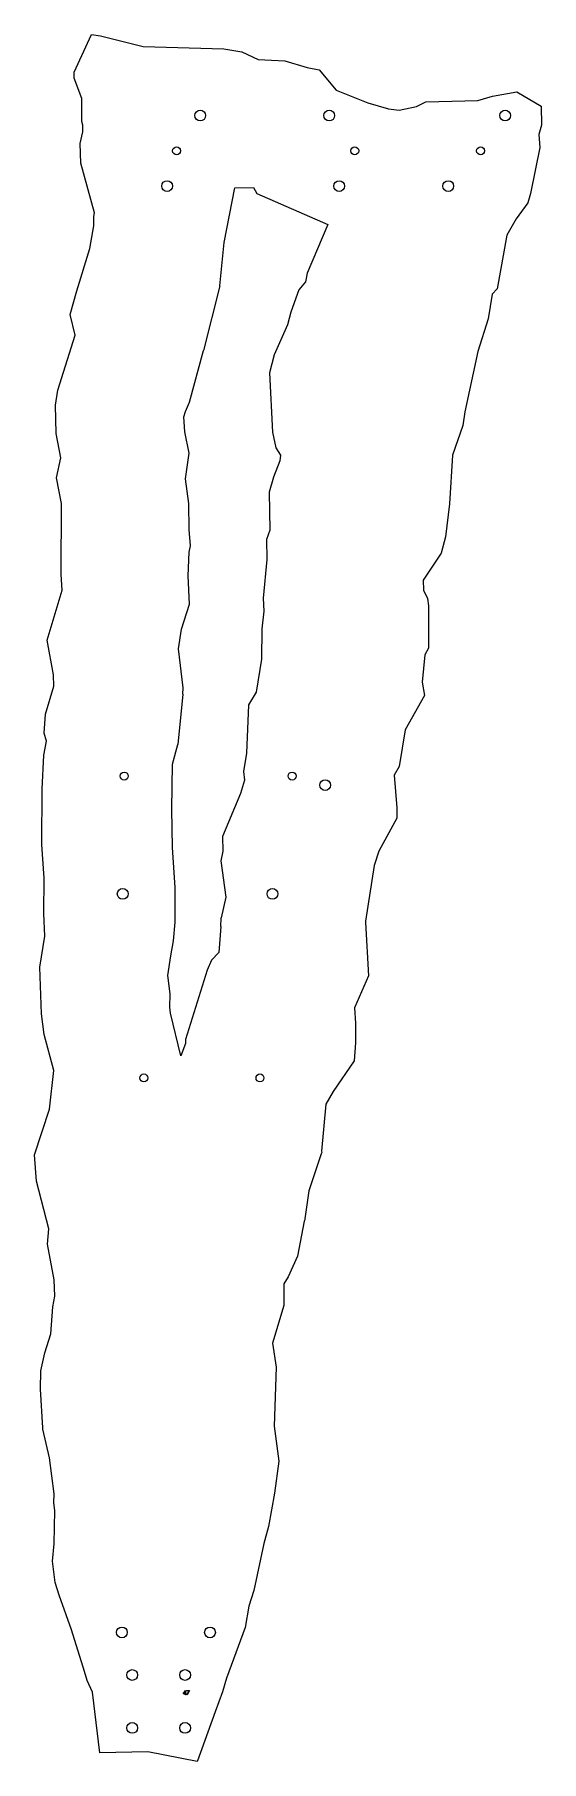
# Model space of a CAD drawing. Header units: millimetres. Extents: x 167 to 743, y 21 to 1979.
import ezdxf

# ---------------------------------------------------------------- set-up
doc = ezdxf.new("R2010")
doc.units = ezdxf.units.MM
doc.linetypes.add('SLD-Durchgehend', pattern=[0])

msp = doc.modelspace()

# ---------------------------------------------------------------- linework, layer by layer
at = {"color": 7, "linetype": 'SLD-Durchgehend', "lineweight": 25}
for p, q in [((212.5, 1936.9), (232.1, 1979.5)), ((232.1, 1979.5), (242.3, 1978)), ((242.3, 1978), (290.9, 1965.8)), ((290.9, 1965.8), (382.3, 1963.3)), ((382.3, 1963.3), (402.9, 1959.9)), ((402.9, 1959.9), (421.4, 1951)), ((421.4, 1951), (451.6, 1949.5)), ((451.6, 1949.5), (477, 1942.2)), ((477, 1942.2), (490.5, 1939.5)), ((490.5, 1939.5), (509.7, 1916.4)), ((212.4, 1930.1), (212.5, 1936.9)), ((221.1, 1906.9), (212.4, 1930.1)), ((221.1, 1880.9), (221.1, 1906.9)), ((509.7, 1916.4), (545.9, 1901.9)), ((545.9, 1901.9), (569.1, 1895.2)), ((601, 1897.9), (611.5, 1903.3)), ((611.5, 1903.3), (670.7, 1904.6)), ((670.7, 1904.6), (687.2, 1909.5)), ((687.2, 1909.5), (714.8, 1914.4)), ((714.8, 1914.4), (742.7, 1898.1)), ((222.5, 1876.7), (221.1, 1880.9)), ((569.1, 1895.2), (581.5, 1893.8)), ((581.5, 1893.8), (601, 1897.9)), ((742.7, 1898.1), (742.9, 1876.8)), ((219.4, 1855.9), (222.2, 1869.3)), ((222.2, 1869.3), (222.5, 1876.7)), ((742.9, 1876.8), (740, 1866.1)), ((740, 1866.1), (741.1, 1851.4)), ((220, 1833.7), (219.4, 1855.9)), ((741.1, 1851.4), (730.6, 1799.2)), ((235.7, 1777.1), (220, 1833.7)), ((382.8, 1743.8), (394.7, 1805.5)), ((394.7, 1805.5), (416.2, 1805.9)), ((416.2, 1805.9), (420, 1799.3)), ((420, 1799.3), (500.4, 1763.9)), ((727.4, 1788.6), (714.2, 1770.3)), ((730.6, 1799.2), (727.4, 1788.6)), ((230.4, 1736.7), (235, 1762.6)), ((234.8, 1773.3), (235.7, 1777.1)), ((235, 1762.6), (234.8, 1773.3)), ((500.4, 1763.9), (477.1, 1709)), ((714.2, 1770.3), (703.5, 1752)), ((377.7, 1694.5), (382.8, 1743.8)), ((703.5, 1752), (692.8, 1691)), ((215.7, 1688.8), (230.4, 1736.7)), ((477.1, 1709), (475.2, 1699.1)), ((207.8, 1662), (215.7, 1688.8)), ((377.7, 1694.5), (359.2, 1621)), ((467.5, 1689.8), (458.5, 1664.6)), ((475.2, 1699.1), (467.5, 1689.8)), ((687, 1685), (682.6, 1656.9)), ((692.8, 1691), (687, 1685)), ((458.5, 1664.6), (454.5, 1650.4)), ((213.5, 1638.6), (207.8, 1662)), ((454.5, 1650.4), (439.7, 1616.3)), ((682.6, 1656.9), (670.7, 1620)), ((194, 1576.1), (213.5, 1638.6)), ((343.6, 1562.6), (359.2, 1621)), ((439.7, 1616.3), (434.3, 1595.9)), ((670.7, 1620), (655.9, 1551.5)), ((434.3, 1595.9), (437.7, 1528.4)), ((191.5, 1559.2), (194, 1576.1)), ((192.2, 1527.2), (191.5, 1559.2)), ((337.1, 1545.8), (338.7, 1551.9)), ((338.7, 1551.9), (343.6, 1562.6)), ((655.9, 1551.5), (653.6, 1536)), ((338.3, 1528.9), (337.1, 1545.8)), ((342.9, 1504.9), (338.3, 1528.9)), ((437.7, 1528.4), (441.5, 1510.9)), ((653.6, 1536), (641.9, 1502.5)), ((197.2, 1499.5), (192.2, 1527.2)), ((441.5, 1510.9), (446.8, 1502.5)), ((192.5, 1476.9), (197.2, 1499.5)), ((338.7, 1475.5), (342.9, 1504.9)), ((445.9, 1496), (438.9, 1477.7)), ((446.8, 1502.5), (445.9, 1496)), ((641.9, 1502.5), (638.6, 1447.4)), ((198, 1447.6), (192.5, 1476.9)), ((342.7, 1447.6), (338.7, 1475.5)), ((438.9, 1477.7), (433.7, 1460.5)), ((433.7, 1460.5), (434.6, 1417.4)), ((197.6, 1367.1), (198, 1447.6)), ((343.2, 1418.2), (342.7, 1447.6)), ((638.6, 1447.4), (634.1, 1409.8)), ((344.5, 1399.5), (343.2, 1418.2)), ((434.6, 1417.4), (430.7, 1406.9)), ((341.8, 1365.8), (343.1, 1392.5)), ((343.1, 1392.5), (344.5, 1399.5)), ((430.7, 1406.9), (431.2, 1384.3)), ((629.2, 1391.4), (608.8, 1360.9)), ((634.1, 1409.8), (629.2, 1391.4)), ((431.2, 1384.3), (426.9, 1340.4)), ((199, 1349.3), (197.6, 1367.1)), ((343.6, 1333.4), (341.8, 1365.8)), ((608.8, 1360.9), (608.9, 1349.5)), ((181.7, 1292.8), (199, 1349.3)), ((334.3, 1305.2), (343.6, 1333.4)), ((426.9, 1340.4), (427.8, 1325.4)), ((608.9, 1349.5), (613.7, 1339.9)), ((613.7, 1339.9), (614.8, 1331.8)), ((614.8, 1331.8), (614.8, 1283.7)), ((427.8, 1325.4), (425.6, 1305.6)), ((189, 1253.4), (181.7, 1292.8)), ((331.1, 1282.7), (334.3, 1305.2)), ((425.6, 1305.6), (425.2, 1271.1)), ((336.2, 1238.7), (331.1, 1282.7)), ((610.5, 1276.2), (607.4, 1245)), ((614.8, 1283.7), (610.5, 1276.2)), ((189.3, 1240.6), (189, 1253.4)), ((425.2, 1271.1), (419.1, 1233.7)), ((179.9, 1208.6), (189.3, 1240.6)), ((335.9, 1231.5), (336.2, 1238.7)), ((607.4, 1245), (610, 1230.1)), ((335.9, 1231.5), (330.2, 1174.4)), ((410.2, 1219.5), (408.2, 1164.7)), ((419.1, 1233.7), (410.2, 1219.5)), ((610, 1230.1), (588.1, 1191.1)), ((178.5, 1187.4), (179.9, 1208.6)), ((178.1, 1162.1), (181.1, 1178.2)), ((181.1, 1178.2), (178.5, 1187.4)), ((588.1, 1191.1), (581.3, 1149.4)), ((176.2, 1123.9), (178.1, 1162.1)), ((324, 1152.2), (330.2, 1174.4)), ((408.2, 1164.7), (404.7, 1143.6)), ((323.3, 1101.1), (324, 1152.2)), ((404.7, 1143.6), (405.7, 1133.8)), ((581.3, 1149.4), (575.6, 1139.6)), ((575.6, 1139.6), (578.7, 1102.6)), ((175.8, 1060.8), (176.2, 1123.9)), ((401.4, 1118.8), (380.8, 1069.9)), ((405.7, 1133.8), (401.4, 1118.8)), ((324.2, 1057.4), (323.3, 1101.1)), ((578.7, 1102.6), (578.8, 1090.9)), ((578.8, 1090.9), (558.4, 1053.5)), ((178.4, 1022.7), (175.8, 1060.8)), ((380.8, 1069.9), (381.3, 1053.5)), ((327.3, 1012.4), (324.2, 1057.4)), ((381.3, 1053.5), (378.9, 1042.4)), ((378.9, 1042.4), (384.7, 1001.2)), ((558.4, 1053.5), (552.9, 1037)), ((178.1, 982.8), (178.4, 1022.7)), ((552.9, 1037), (543.2, 974.1)), ((327, 973), (327.3, 1012.4)), ((384.7, 1001.2), (379.3, 977.9)), ((179.1, 956.9), (178.1, 982.8)), ((325.4, 951.8), (327, 973)), ((379.1, 968.1), (376.9, 938.6)), ((379.1, 968.1), (379.3, 977.9)), ((543.2, 974.1), (543.3, 972.7)), ((543.3, 972.7), (546.4, 912.1)), ((173.4, 922), (179.1, 956.9)), ((322.1, 934.6), (325.4, 951.8)), ((175.6, 869.1), (173.4, 922)), ((319, 912.5), (322.1, 934.6)), ((368.4, 929.7), (363.4, 918.3)), ((376.9, 938.6), (368.4, 929.7)), ((321.5, 891.5), (319, 912.5)), ((363.4, 918.3), (338.8, 839.8)), ((546.4, 912.1), (530.6, 875.8)), ((321, 876.7), (321.5, 891.5)), ((178.5, 845.5), (175.6, 869.1)), ((321.7, 869.6), (321, 876.7)), ((333.6, 821.2), (321.7, 869.6)), ((530.6, 875.8), (531.9, 858.2)), ((189.6, 804.8), (178.5, 845.5)), ((531.9, 858.2), (532, 836.1)), ((338.7, 835.5), (333.6, 821.2)), ((338.8, 839.8), (338.7, 835.5)), ((532, 836.1), (530.5, 815.7)), ((184.4, 760.7), (189.6, 804.8)), ((530.5, 815.7), (506.6, 780.8)), ((498.3, 766.6), (493.4, 713.3)), ((506.6, 780.8), (498.3, 766.6)), ((167.5, 708.9), (184.4, 760.7)), ((169.6, 679.3), (167.5, 708.9)), ((492.7, 710.3), (478.9, 668.1)), ((493.6, 711.6), (492.7, 710.3)), ((493.4, 713.3), (493.6, 711.6)), ((183.6, 625.2), (169.6, 679.3)), ((478.9, 668.1), (474.3, 636.5)), ((473.6, 633.9), (466.1, 594.2)), ((474.3, 635.2), (473.6, 633.9)), ((474.3, 636.5), (474.3, 635.2)), ((182.2, 607.7), (183.6, 625.2)), ((189.8, 567.4), (182.2, 607.7)), ((466.1, 594.2), (455.3, 570.7)), ((455.3, 570.7), (450.3, 562.6)), ((188.3, 536.6), (190.4, 548.8)), ((190.4, 548.8), (189.8, 567.4)), ((450.3, 562.6), (450.6, 538.1)), ((186.2, 506), (188.3, 536.6)), ((450.6, 538.1), (437.5, 495.6)), ((179.2, 484.6), (186.2, 506)), ((437.5, 495.6), (441.7, 468.4)), ((174.8, 464.1), (179.2, 484.6)), ((174.4, 443.2), (174.8, 464.1)), ((441.7, 468.4), (439.4, 401.4)), ((176.8, 399.3), (174.4, 443.2)), ((177, 397.8), (176.8, 399.3)), ((184.5, 365.5), (177, 397.8)), ((439.4, 401.4), (444.7, 361.8)), ((190, 324.6), (184.5, 365.5)), ((444.7, 361.8), (439.9, 325.3)), ((189.6, 314.3), (190, 324.6)), ((190.5, 305.9), (189.6, 314.3)), ((439.9, 325.3), (433, 287.6)), ((189.9, 267.9), (190.5, 305.9)), ((433, 287.6), (427.8, 268.3)), ((188, 248.2), (189.9, 267.9)), ((427.8, 268.3), (416.3, 215.1)), ((191.1, 224.1), (188, 248.2)), ((195.6, 209.9), (191.1, 224.1)), ((209.6, 170.5), (195.6, 209.9)), ((410.6, 197.4), (406.7, 173.2)), ((416.3, 215.1), (410.6, 197.4)), ((224.4, 123.2), (209.6, 170.5)), ((406.7, 173.2), (385.4, 115.6)), ((227.1, 113.1), (224.4, 123.2)), ((233.2, 99.9), (227.1, 113.1)), ((241.5, 31.1), (233.2, 99.9)), ((381, 100.2), (372.7, 77.6)), ((385.4, 115.6), (381, 100.2)), ((372.7, 77.6), (352.5, 21.9)), ((296.2, 32.2), (241.5, 31.1)), ((352.3, 21.2), (296.2, 32.2)), ((352.5, 21.9), (352.3, 21.2))]:
    msp.add_line(p, q, dxfattribs=at)
at = {"color": 2, "linetype": 'SLD-Durchgehend', "lineweight": 25, "true_color": 0xffff00}
for p, q in [((336.1, 97.8), (338.8, 101.8)), ((338.4, 100.5), (337, 98.3)), ((337, 98.3), (338.4, 98.3)), ((338.4, 98.3), (338.4, 100.5)), ((338.8, 101.8), (338.9, 101.8)), ((338.9, 101.8), (338.9, 98.3)), ((338.9, 98.3), (339.5, 98.3)), ((339.5, 98.3), (339.5, 97.8)), ((340.2, 101.7), (343.3, 101.7)), ((340.2, 101.2), (340.2, 101.7)), ((342.6, 101.2), (340.2, 101.2)), ((340.3, 96.8), (342.6, 101.2)), ((343.3, 101.7), (340.7, 96.6)), ((338.4, 97.8), (336.1, 97.8)), ((338.4, 96.7), (338.4, 97.8)), ((338.9, 96.7), (338.4, 96.7)), ((338.9, 97.8), (338.9, 96.7)), ((339.5, 97.8), (338.9, 97.8)), ((340.7, 96.6), (340.3, 96.8))]:
    msp.add_line(p, q, dxfattribs=at)
at = {"color": 7, "linetype": 'SLD-Durchgehend', "lineweight": 25}
for centre, radius in [((355.6, 1887.6), 6.12), ((502, 1887.6), 6.12), ((701.7, 1887.6), 6.12), ((328.8, 1847.6), 4.5), ((531, 1847.6), 4.5), ((673.8, 1847.6), 4.5), ((318, 1807.6), 6.12), ((513.3, 1807.6), 6.13), ((637.1, 1807.6), 6.12), ((269.3, 1138.6), 4.5), ((459.9, 1138.6), 4.5), ((497.4, 1128.3), 6.12), ((267.6, 1005), 6.12), ((437.6, 1005), 6.12), ((291.6, 796.3), 4.5), ((423.4, 796.3), 4.5), ((266.7, 167.5), 6.13), ((366.7, 167.5), 6.12), ((278.4, 119.2), 6.12), ((338.4, 119.2), 6.12), ((278.4, 59.2), 6.12), ((338.4, 59.2), 6.12)]:
    msp.add_circle(centre, radius, dxfattribs=at)

doc.saveas('drawing.dxf')
